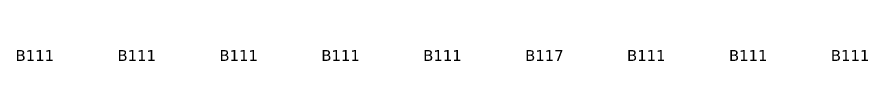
# Model space of a CAD drawing. Header units: feet. Extents: x 15113 to 123217, y -97269 to -8247.
# Drawn here: x 43890 to 45092, y -46543 to -46528 of the extents above; entities that cross this region are included whole.
import ezdxf

# ---------------------------------------------------------------- set-up
doc = ezdxf.new("R2010")
doc.units = ezdxf.units.FT
doc.header["$LTSCALE"] = 50.2
doc.header["$MEASUREMENT"] = 0
doc.layers.add('Str LBL', color=3, linetype='Continuous', lineweight=35)
doc.styles.get("Standard").update_dxf_attribs({"font": 'arial.ttf'})

msp = doc.modelspace()

# ---------------------------------------------------------------- texts
at = {"layer": 'Str LBL', "char_height": 15.2852164, "width": 28.177633, "attachment_point": 1}
for s, insert in [('{\\fVerdana|b0|i0|c0|p34;B111}', (43887.49415, -46528.09755)), ('{\\fVerdana|b0|i0|c0|p34;B111}', (44031.49415, -46528.09716)), ('{\\fVerdana|b0|i0|c0|p34;B111}', (44175.49415, -46528.09716)), ('{\\fVerdana|b0|i0|c0|p34;B111}', (44319.49415, -46528.09716)), ('{\\fVerdana|b0|i0|c0|p34;B111}', (44463.49415, -46528.09716)), ('{\\fVerdana|b0|i0|c0|p34;B117}', (44607.49415, -46528.09716)), ('{\\fVerdana|b0|i0|c0|p34;B111}', (44751.49415, -46528.09716)), ('{\\fVerdana|b0|i0|c0|p34;B111}', (44895.49415, -46528.09716)), ('{\\fVerdana|b0|i0|c0|p34;B111}', (45039.49415, -46528.09716))]:
    msp.add_mtext(s, dxfattribs=dict(at, insert=insert))

doc.saveas('drawing.dxf')
